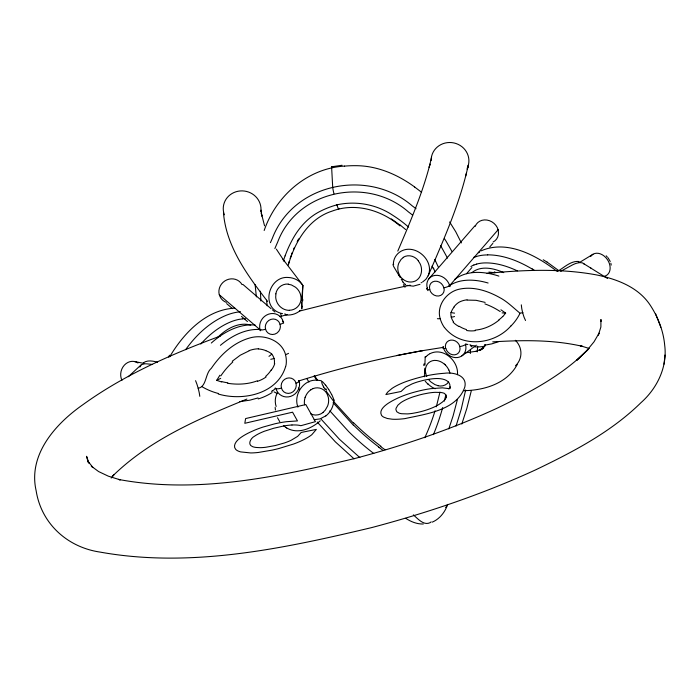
<?xml version="1.0" encoding="UTF-8"?>
<svg xmlns="http://www.w3.org/2000/svg" width="700" height="700" viewBox="0 0 700 700"><rect width="100%" height="100%" fill="white"/><g stroke="black" fill="none" stroke-linecap="round" stroke-linejoin="round"><path stroke-width="1.05" d="M301.56 305.078L301.613 302.339M424.918 363.738L425.224 356.703L425.355 357.315M424.909 364L424.882 365.207M457.476 374.71C458.745 360.885 443.161 346.824 429.844 353.745M424.795 368.252L424.707 370.659M301.665 300.562L302.89 285.373L302.269 298.751M424.681 371.14L424.55 373.59M470.321 353.535L470.496 350.324M424.48 374.675L424.34 376.775M477.225 351.908L477.671 346.185M424.961 373.039L424.874 373.931M220.281 336.07C172.244 353.85 124.6 374.526 82.897 404.696C55.458 423.824 27.877 454.72 36.137 490.7C41.265 523.521 67.279 547.286 100.082 552.09C190.768 568.426 283.456 548.608 371.717 527.581C427.7 512.75 482.773 494.095 535.456 469.936C573.003 451.929 610.82 432.233 640.824 402.815C657.029 388.483 667.555 367.124 664.694 345.24C663.416 330.916 657.983 316.89 650.072 304.964C638.094 286.921 616.525 278.967 596.155 274.846C560.175 268.24 523.259 269.929 487.034 273.394M664.055 364.149L665 355.049M275.914 293.86L275.704 297.062A14.805 14.044 -44.7 0 0 276.561 301.219L277.025 302.321A15.619 14.814 -44.2 0 0 280.586 307.029L281.514 307.755A13.834 13.125 -38.8 0 0 289.38 310.354M465.666 389.926L461.177 409.412L456.041 426.09M139.886 367.062L141.409 364.648L144.629 363.825A92.951 43.61 66 0 1 146.974 363.851L152.232 364.411M439.967 392.123L437.098 403.707A243.731 232.111 11.7 0 1 436.231 406.84M445.865 394.599L444.36 401.091M471.336 390.661L466.856 408.363L461.808 424.043M457.424 399.473L453.084 415.94L448.805 428.89M431.559 157.351L429.188 167.361L429.993 164.028C422.249 194.058 409.911 222.653 397.793 251.108M422.537 282.039L425.854 279.335L428.164 275.783C443.485 240.021 459.69 204.181 468.09 165.996L467.276 169.391L468.352 164.99M465.675 176.19L466.48 172.847M285.626 366.555C277.428 394.039 242.891 401.301 218.278 394.021M288.356 264.303L289.223 261.354M283.316 260.96L285.066 255.868M288.304 265.125C294.709 242.305 308.219 218.732 332.132 211.102C355.434 202.361 381.605 210.123 399.971 225.899M290.168 258.422L291.191 255.509M305.069 397.556L305.489 396.401M198.205 388.273C206.832 386.627 205.013 373.424 211.33 368.314C220.78 354.331 234.255 341.889 250.968 337.654C264.285 334.276 281.706 340.322 285.539 354.629A6.291 1.75 -15.1 0 0 288.54 353.334M264.171 230.493C275.984 195.982 307.387 168.289 344.575 166.084M428.164 275.783C434.779 260.575 415.398 243.276 400.995 251.256A20.589 17.377 29.8 0 0 393.348 264.329M447.055 506.082C444.316 513.004 439.215 519.155 432.285 522.139M168.525 357.053L169.496 355.233M298.121 240.152L298.874 238.796M169.645 356.86C183.418 333.524 205.949 309.558 234.745 308.175M221.725 382.007L216.711 380.345L219.896 375.209M485.1 344.776L482.808 348.346L485.109 345.398L480.62 350.017L483.429 347.681L479.596 350.219L482.676 348.582L475.484 351.505M517.212 364.578C506.817 383.775 483.884 390.477 463.426 390.679M185.64 349.641C195.641 335.738 208.477 323.321 224.21 316.164A59.605 52.062 -74.6 0 1 237.554 312.121L239.531 311.929M500.929 309.803L505.671 313.101L502.775 316.601M111.178 478.048L113.881 474.749L112.394 476.28C149.739 439.547 199.133 418.6 246.907 399.07M586.582 350.875L587.983 349.519L576.782 360.29L586.582 350.875L594.029 341.801L599.06 333.139L598.343 335.134L600.88 327.014L600.933 319.471L601.072 321.501M301.385 306.828L301.98 306.092L301.779 308.98L301.56 306.005M425.364 357.411L425.941 356.746M474.845 225.855L428.925 278.731M427.98 290.666A12.591 10.78 42.5 0 1 427.105 288.391L427.525 287.963M498.032 229.854L449.706 285.539A4.716 1.321 -15.1 0 1 443.713 287.726M466.567 273.683L471.905 267.531M489.755 246.969L492.852 243.39M200.751 344.05C208.67 335.335 217.928 327.591 228.734 322.735A55.589 48.422 -74.1 0 1 238.954 319.384L242.358 318.929M510.93 325.92C494.874 344.321 463.032 348.303 445.944 329.245A20.562 17.736 44.5 0 1 444.483 327.486M426.099 356.589L427.376 355.399M217.446 337.627C225.943 329.079 238.324 321.641 250.775 325.062M587.983 349.519C562.441 375.34 529.742 392.411 497.376 408.082C451.509 429.293 403.498 445.585 354.681 458.535C277.926 476.77 197.19 494.252 118.388 479.404L120.26 479.867L108.316 476.157L98.621 471.564L91.28 466.148L92.951 467.521L88.069 461.344L88.979 463.164L86.555 456.286L88.235 462.508M128.319 376.723L140.822 365.12M211.304 343.035C223.169 332.439 238.674 323.645 255.089 325.019M322.971 412.431L325.246 410.165L327.618 405.991A15.934 15.269 -28.8 0 0 328.309 397.329L327.346 394.529A13.44 12.88 -30.7 0 0 325.141 391.248L323.461 389.795A11.174 10.797 -39.9 0 0 313.084 388.579M232.225 361.252L240.275 355.197L249.226 350.796M220.421 345.328C231.569 335.93 245.858 328.3 260.855 329.56M471.975 272.571C481.058 265.195 494.025 268.284 503.755 272.65M498.986 320.136C492.24 325.631 483.954 329.411 475.23 330.111M300.422 310.345C296.467 313.889 291.007 315.525 285.749 314.93M427.551 355.259L429.441 353.964M320.25 420.787C311.316 428.873 297.185 434.805 286.02 427.516M454.755 279.361C467.285 269.824 484.767 271.434 498.89 276.106M478.327 252.761L478.94 252.297M325.754 415.887L320.075 418.889L314.116 419.703M403.314 257.495L401.091 259.394L398.79 263.148A15.934 14.525 34.9 0 0 398.142 271.469L399.114 274.295A13.44 12.197 35.3 0 0 401.328 277.69L402.955 279.317M461.877 355.88L476.376 345.179M442.934 346.885A12.591 10.964 47.5 0 0 443.021 347.252L443.476 346.955M448.604 286.169C460.049 278.197 475.352 279.23 488.119 283.027M479.255 252.079L479.885 251.641M271.477 391.379L272.326 390.784M557.401 271.39C564.183 267.68 570.719 260.558 579.101 261.494M450.327 387.783L448.403 388.815M579.023 262.745L592.996 254.266M310.887 389.76L313.101 388.623M220.701 378.359L216.711 380.345M560.691 271.303L572.81 264.74A92.951 61.731 89.8 0 1 575.785 263.48L579.337 262.544L582.426 262.868L607.521 278.486M143.404 362.775C147.56 359.809 152.985 361.043 157.57 362.162M481.198 250.819C506.975 239.444 536.349 255.386 556.622 271.066M421.111 282.783L421.601 282.546M420.009 284.314L413.227 286.16L407.024 285.399M474.346 257.285L475.921 256.69M473.944 265.037L476.7 264.084M498.68 341.635L491.864 343.858L484.452 345.24M257.346 380.817C247.914 384.361 237.545 384.825 227.649 383.285M258.037 397.933L249.821 400.181L239.68 401.625M298.27 381.124C338.957 368.314 380.494 358.199 422.485 350.656L396.83 355.521M279.877 316.68L287.14 314.598M336.709 204.881C355.959 200.559 376.609 204.365 392.954 215.399A127.418 121.389 9.4 0 1 403.567 222.915L408.634 227.062M299.6 311.045L357.14 296.625L410.183 285.189M475.808 351.33L465.491 352.826M522.935 312.699C521.894 312.874 520.835 312.979 519.785 313.005C513.415 307.86 507.176 301.438 499.59 297.517C487.27 290.614 472.465 285.924 458.36 289.406C446.101 292.486 436.345 305.979 440.186 318.64A27.484 23.957 43.8 0 0 444.404 327.539M421.942 350.761L443.257 347.375M331.835 166.749L342.081 165.261M467.11 300.09L476.123 300.309L485.135 302.4M492.713 341.863C522.576 340.069 552.965 339.553 582.295 346.308L580.335 345.721L589.286 348.512M289.389 310.266L291.83 309.986A11.174 10.518 -33.7 0 0 300.029 303.249L300.755 301.105A13.44 12.854 -30.3 0 0 301 297.124L300.405 294.21A15.934 15.269 -28.8 0 0 295.479 287.201L291.384 284.926L288.304 284.261M505.601 313.101L502.058 312.882M487.716 254.844C503.536 254.888 518.7 261.056 532.122 269.01M488.854 272.099L494.918 272.729M423.29 524.02C416.999 524.169 410.935 521.771 405.773 518.332M284.672 313.95L285.259 313.985M470.785 345.459L474.451 345.835M469.831 344.82L470.785 344.995M134.505 361.533L143.894 363.379M282.59 313.67L280.884 313.25M437.973 385.665L434.963 384.632L430.92 381.955A15.934 14.525 34.9 0 1 428.671 379.584M280.219 313.04C260.356 306.871 268.949 275.73 288.321 277.48A20.589 18.672 -34.2 0 1 302.846 285.425M517.344 270.839C507.474 266.297 496.816 262.859 485.852 262.902A55.589 41.248 56.1 0 0 476.683 264.058M298.988 380.581L299.259 380.713A4.716 1.312 -15 0 1 296.004 383.241A7.849 7.35 -54.8 0 1 290.649 393.024A7.849 7.35 -54.8 0 1 281.453 388.071A7.796 7.376 -46.5 0 1 286.703 378.297A7.796 7.376 -46.5 0 1 296.065 383.224M275.065 388.132L275.887 388.544A4.716 1.312 -15 0 0 281.601 388.019M274.041 391.886L277.445 393.61M547.094 262.115L558.609 270.506M543.253 259.779L547.479 262.351M414.724 187.049C397.504 174.352 376.74 165.524 355.075 165.681A104.414 99.111 8.7 0 0 344.575 166.119M380.678 446.6L385.009 449.75M283.579 425.731L286.711 428.006M378.761 447.248L382.874 450.275M400.172 225.006L405.668 229.565M359.861 457.599L339.509 439.329L321.195 419.248M583.371 263.392L584.229 264.18M354.025 458.815L335.344 441.84L317.214 422.03M242.839 284.375L271.084 308.691M272.361 309.794L274.925 311.999M282.424 321.064L283.342 321.851A12.591 11.76 -48.5 0 1 283.631 323.12M242.051 284.629A12.6 11.874 -38.8 0 0 226.695 279.947A12.6 11.874 -38.8 0 0 219.275 294.735L259.971 329.7A4.716 1.312 -15.2 0 0 265.685 329.158M226.642 303.616L232.505 308.656M241.491 316.391L247.468 321.545M444.447 364.061L445.358 364.91M428.312 384.554L425.215 381.264M413.35 514.876C417.751 518.586 423.684 525.892 430.115 522.664A351.986 42.674 76.9 0 0 431.156 521.832M353.29 423.071L333.41 401.249M353.377 425.224L333.104 402.649M606.165 255.797L607.311 257.092M329.831 410.839L348.591 431.515A249.349 237.545 9.4 0 0 373.791 453.495M302.295 284.533L282.993 259.289M325.631 385.158L328.764 389.48M267.479 301.368C247.494 275.328 226.38 246.864 223.475 213.01M418.224 260.741L419.965 263.489A14.805 13.037 42.2 0 1 421.321 267.531L421.47 268.704A15.619 13.764 41.9 0 1 420.858 274.365L420.481 275.415A13.834 12.276 38.6 0 1 415.301 281.041L413.105 281.759A11.174 9.888 34.1 0 1 402.99 279.274M608.029 257.74L610.242 261.476M449.627 221.952L455.744 231.752L461.379 242.918M317.59 380.266L314.589 375.804M284.594 261.642L276.369 249.156M403.235 282.345L405.3 284.865L405.615 284.191M316.82 380.293L314.064 375.979M402.71 281.531L401.231 279.16M326.174 391.204L332.973 400.409A5.25 1.12 58.4 0 0 333.401 400.75A4.174 0.866 57.7 0 0 333.856 399.822M298.384 387.984L299.53 389.786M308.963 382.06L306.757 378.499M398.93 275.406L393.767 266.717A5.25 1.032 58.1 0 1 393.461 265.983A4.174 0.866 57.7 0 1 393.365 264.303M398.956 275.459L400.286 277.611M440.598 245.604L447.519 258.09M325.229 389.681L323.767 387.196M279.781 421.733L277.489 417.716M525.543 320.504L524.142 317.415A43.899 29.155 89.8 0 1 521.754 308.516L521.308 304.85M452.008 251.554L446.058 241.15A118.414 112.7 8.6 0 0 444.386 238.639M323.26 386.26C319.734 380.45 324.433 380.966 317.739 380.266C303.87 378.586 293.002 394.529 297.938 407.155M331.774 394.73L332.159 395.509A15.811 2.975 58.9 0 1 333.804 399.761A20.589 20.16 -57.7 0 1 325.815 415.975M435.496 261.004L438.454 267.374M432.066 266.088L433.352 268.809M195.571 380.66L196.901 384.125A43.899 20.598 66 0 1 199.29 393.006L199.798 396.314M433.475 268.03L435.041 271.924M448.866 369.985L449.321 371.123A14.805 13.037 42.2 0 1 449.925 373.161M655.515 313.547L660.844 327.294M264.556 225.82L261.275 212.984L261.826 216.116L261.1 210.149M610.855 263.244L611.222 265.099M304.579 404.801L304.412 403.602A15.619 14.823 -44.4 0 1 305.104 397.565M256.375 296.905L255.115 284.664M275.144 407.374L275.459 410.043M267.155 305.795L266.595 300.195M260.899 301L260.374 291.209M270.76 359.293A6.3 1.759 -15.1 0 0 274.085 358.435A14.525 13.598 -54.6 0 1 274.365 363.519M274.024 358.461A14.525 13.58 -55.8 0 0 271.793 354.06A18.664 17.412 -72.2 0 0 265.869 350.752M274.733 363.632A18.664 17.404 -55.6 0 1 271.267 370.151M271.136 370.046A26.338 23.686 -57.1 0 1 265.72 376.32M266.096 376.976A31.465 28.14 -56.4 0 1 257.451 381.325M227.789 382.804A71.654 60.288 -50.4 0 1 221.865 381.64M220.798 375.9A76.204 71.312 -86.7 0 1 232.811 361.996M249.165 350.604A31.465 29.864 -89 0 1 258.309 348.801M258.317 348.959A26.338 24.596 -69.8 0 1 265.895 350.656M271.74 354.095A6.291 2.188 -43.1 0 1 268.957 356.326M218.47 393.505A85.697 71.978 -55.8 0 1 202.169 386.785M285.504 354.637A27.484 25.97 -48.3 0 1 286.169 364.35A20.562 19.329 -50.4 0 1 285.644 366.555M275.52 388.43A45.474 40.731 -54.5 0 1 272.449 390.959M272.099 392.578A52.692 46.506 -53.3 0 1 258.195 398.939M299.189 380.739A12.574 11.848 -57.8 0 1 290.736 396.358A12.574 11.848 -57.8 0 1 275.931 388.526M275.844 388.561A12.591 11.935 -53.5 0 1 275.748 388.185M454.545 316.523A6.3 1.759 -15.1 0 1 451.246 317.205A14.525 12.338 47.2 0 1 450.966 312.366A6.291 2.826 11.5 0 0 454.571 313.127M453.486 321.834A14.525 12.381 46.6 0 1 451.273 317.205M459.13 326.541A18.664 15.794 46.9 0 1 453.136 322.21M466.532 329.586A26.338 21.061 45.3 0 1 459.226 326.279M475.423 330.627A31.465 24.981 44.5 0 1 466.594 330.496M502.688 316.531A71.654 52.867 37.4 0 1 498.785 319.935M484.899 303.887A76.204 63.009 66.7 0 1 500.194 311.553M467.066 299.828A31.465 26.661 68.6 0 0 459.121 302.172A26.338 21.971 56 0 0 453.976 306.889M451.15 312.454A18.664 15.514 57.5 0 1 454.151 307.072M519.916 313.495A85.697 62.265 41.4 0 1 510.965 325.955M440.204 318.623A6.291 1.75 -15.2 0 1 437.395 318.692M467.906 344.575A45.474 36.321 43.2 0 1 466.174 344.076M484.864 346.229A52.692 41.291 41.6 0 1 474.845 346.902M471.957 346.684A52.692 41.291 41.6 0 1 470.977 346.579M590.695 256.498A12.556 9.319 56.1 0 1 607.355 259.525A12.556 9.319 56.1 0 1 604.293 276.316M590.826 268.074A12.556 9.319 56.1 0 1 590.572 267.523M380.949 446.259A256.9 245.061 7.6 0 1 353.596 422.783M331.721 166.854A6.3 0.761 76.8 0 0 331.66 167.912L332.684 186.926A6.291 0.752 76.9 0 0 333.979 193.742M331.966 166.801A6.3 0.761 76.8 0 1 332.15 167.029M414.697 187.093A171.5 163.476 8.4 0 1 421.592 192.351M270.445 242.638A163.607 155.697 10.1 0 1 272.265 238.534C293.23 182.998 368.567 168.044 412.3 205.931A165.795 158.025 8.3 0 1 416.027 208.722M274.873 248.605A155.496 148.129 9.4 0 1 277.576 242.34C296.957 190.076 367.57 176.006 408.398 211.89A156.476 149.074 9.4 0 1 412.624 215.145M338.555 208.985A6.3 0.787 76.7 0 1 336.954 204.838M338.914 208.355A6.3 0.787 76.7 0 1 338.817 208.985M434.683 259.446A107.695 102.594 9.4 0 1 435.479 261.012M442.68 407.531A250.74 238.875 9.4 0 1 433.405 434.648M391.265 218.916A120.418 114.214 11.6 0 1 399.989 225.216M435.059 410.786A243.731 232.111 11.7 0 1 424.812 437.727M378.892 447.09A243.39 232.068 8.4 0 1 353.535 425.084M291.498 254.529A124.941 119.245 10.1 0 1 292.224 252.604M293.527 249.401A124.941 119.245 10.1 0 1 294.219 247.826M297.194 241.605A124.941 119.245 10.1 0 1 297.99 240.082M281.199 316.085A191.354 182.298 9.4 0 1 280.735 313.88M285.101 255.876A129.395 123.27 9.4 0 1 293.134 238.359C299.565 226.852 308.91 216.729 320.915 210.963A84.394 80.395 9.4 0 1 336.717 204.899M447.598 504.42A18.839 18.191 14 0 1 445.646 507.579M121.957 380.354A12.556 10.938 -74.1 0 1 124.372 365.12A12.556 10.938 -74.1 0 1 137.97 362.994M242.358 318.789A42.77 37.258 -74.1 0 1 245.604 318.771M239.531 311.719A49.429 43.129 -74.5 0 1 240.529 311.684M283.342 321.851A4.716 1.312 -15.3 0 1 280.096 324.398A7.796 7.376 -46.5 0 1 274.89 334.11A7.796 7.376 -46.5 0 1 265.536 329.21A7.849 7.35 -54.8 0 1 270.874 319.384A7.849 7.35 -54.8 0 1 280.079 324.398M260.269 330.785A12.591 11.76 -48.5 0 1 259.928 329.709M260.015 329.683A12.574 11.664 -52.6 0 1 268.642 314.142A12.574 11.664 -52.6 0 1 283.273 321.877M226.38 302.409A12.626 11.874 -42.1 0 1 219.327 294.717M445.716 348.399A4.716 1.312 -15.2 0 1 443.074 347.244M445.611 348.416A7.796 6.834 43 0 1 450.809 340.104A7.796 6.834 43 0 1 459.839 346.57M459.742 346.57A7.849 6.685 46.7 0 1 454.825 354.821A7.849 6.685 46.7 0 1 445.804 348.39M465.614 344.006A12.591 10.964 47.5 0 1 465.71 344.374M465.535 344.4A12.574 10.78 49.3 0 1 457.476 357.551A12.574 10.78 49.3 0 1 443.223 347.226M465.623 344.391A4.716 1.312 -15.2 0 1 459.629 346.588M427.158 288.382A4.716 1.321 -15 0 0 429.8 289.555A7.849 6.685 46.7 0 1 434.787 281.234A7.849 6.685 46.7 0 1 443.826 287.717M443.922 287.7A7.796 6.834 43 0 1 438.734 295.986A7.796 6.834 43 0 1 429.695 289.564M449.802 285.53A12.591 10.78 42.5 0 1 450.056 286.632M427.306 288.365A12.574 10.605 44.5 0 1 435.111 275.398A12.574 10.605 44.5 0 1 449.619 285.556M498.05 229.854A12.626 11.016 39.3 0 1 493.097 242.025M475.177 226.38A12.6 11.086 37.6 0 1 486.946 220.045A12.6 11.086 37.6 0 1 498.164 229.836M494.296 271.924A45.964 34.116 56.1 0 1 494.944 272.02M470.916 266.56A42.77 31.736 56.1 0 1 473.874 264.915M473.489 257.486A49.429 36.759 56.4 0 1 474.25 257.11M475.904 256.646A59.605 44.398 56.5 0 1 487.742 254.94M532.166 268.861A101.579 75.679 56.5 0 1 534.258 270.2M393.4 264.364A15.811 3.421 59.3 0 1 393.706 264.425M403.287 282.555A11.305 1.68 61 0 1 402.745 281.715M405.02 287.271A47.39 2.258 59.1 0 1 403.401 284.681M403.2 257.338A11.428 10.351 43.1 0 1 418.311 260.68M431.148 160.431A18.9 18.008 9.4 0 1 453.976 142.957A18.9 18.008 9.4 0 1 467.18 168.324M301.858 307.108A30.021 1.137 -86.9 0 1 302.155 299.32M301.63 305.646A11.305 0.954 -87.4 0 1 301.63 304.762M302.689 300.939A47.39 8.654 -85 0 1 302.759 299.329M275.817 293.851A11.428 11.016 -40.8 0 1 288.33 284.06M224.385 214.821A18.9 18.008 9.4 0 1 240.161 190.951A18.9 18.008 9.4 0 1 260.811 211.741M425.311 369.81A9.126 0.63 -85.7 0 1 424.996 373.389M423.859 364.07A47.39 4.979 89.7 0 1 423.824 365.558M445.322 364.954A15.619 13.773 42.1 0 1 448.814 370.002M444.369 364.158A13.834 12.39 41.5 0 0 436.756 360.509L434.376 360.404A11.174 10.167 43.2 0 0 426.361 365.855L425.679 367.859A13.44 12.224 36 0 0 425.477 371.691L426.064 374.579A15.934 14.525 34.9 0 0 426.764 376.46M448.604 381.999A11.428 10.106 35.3 0 1 437.964 385.761M435.137 388.762A20.589 18.865 55.8 0 1 427.621 383.521M515.331 340.287A18.9 18.008 9.4 0 1 515.489 365.785M484.242 346.684A18.9 18.008 9.4 0 1 484.934 345.056M291.97 424.996A28.761 8.015 -15.1 0 1 300.877 425.705L315.446 421.645L305.812 404.556L245.604 418.565L244.816 423.299L292.574 412.186L297.465 420.919L286.475 421.697A37.59 10.482 -15.1 0 0 274.741 423.832L263.34 426.974A35.866 10.001 -15.1 0 0 254.782 430.106L250.066 432.206A42.971 11.979 -15.1 0 0 245.691 434.464L244.361 435.225A39.034 10.885 -15.1 0 0 238.98 438.961C236.057 441.227 232.636 445.935 235.707 449.383A46.305 12.915 -15.1 0 0 240.713 451.911L250.757 452.944A38.01 10.596 -15.1 0 0 258.414 452.454L272.134 450.117A57.837 16.126 -15.1 0 0 278.819 448.534L293.606 444.019A36.82 10.264 -15.1 0 0 302.82 440.134A38.413 10.71 -15.1 0 0 305.48 438.769A36.575 10.203 -15.1 0 0 311.806 434.709L316.365 429.389L301.192 432.46L297.666 436.354L291.078 440.309A22.645 6.309 -15.1 0 1 284.375 442.977L275.293 445.541L265.746 447.274A24.728 6.895 -15.1 0 1 260.059 447.668L256.174 447.466A28.306 7.893 -15.1 0 1 252.473 446.591C246.977 444.535 250.941 437.841 254.651 436.144A24.946 6.956 -15.1 0 1 259 433.606A23.573 6.571 -15.1 0 1 264.451 431.217L273.77 428.234L283.99 425.933A24.955 6.956 -15.1 0 1 291.988 424.988M446.285 397.066A38.692 10.789 -15.1 0 0 446.39 395.859L444.631 393.523A25.2 7.026 -15.1 0 0 440.79 392.481L435.199 392.324A24.456 6.816 -15.1 0 0 428.575 393.033L423.596 393.977A31.885 8.89 -15.1 0 0 419.562 394.94L413.306 396.795A22.715 6.335 -15.1 0 0 406.779 399.359L405.799 399.822A24.955 6.956 -15.1 0 0 403.043 401.275A24.281 6.772 -15.1 0 0 400.706 402.745L397.845 405.221L396.113 408.223A50.619 14.114 -15.1 0 0 395.938 409.719L396.777 411.749L399.035 413.114A25.646 7.149 -15.1 0 0 401.861 413.735L407.312 413.901A21.936 6.116 -15.1 0 0 412.659 413.341L417.463 412.44A25.506 7.114 -15.1 0 0 432.136 407.916A25.034 6.982 -15.1 0 0 438.918 404.495L442.129 402.273A36.654 10.22 -15.1 0 0 446.303 397.058M276.15 406.473A18.9 18.008 9.4 0 1 277.41 392.7M322.49 381.675A30.021 4.06 58.2 0 1 325.736 385.394M305.567 396.428A13.834 13.239 -41 0 1 310.896 389.777M323.041 412.527A11.428 10.763 -35.2 0 1 310.599 413.787M328.755 389.602A9.126 1.479 59.3 0 1 331.66 394.625M323.811 387.135A11.305 2.643 62.3 0 1 323.321 386.225M326.655 390.101A47.39 15.899 63.4 0 1 325.762 388.658M450.021 386.689L449.873 388.736L442.374 387.835L430.815 388.675A37.66 10.5 -15.1 0 0 422.328 390.189C410.375 392.849 398.475 396.699 388.115 403.349C384.527 405.799 378.822 410.375 381.491 415.257A48.904 13.633 -15.1 0 0 383.714 417.139L387.328 418.495L392.096 419.195A36.453 10.167 -15.1 0 0 398.011 419.23A37.572 10.474 -15.1 0 0 404.871 418.618C425.863 413.954 456.855 410.445 464.817 387.047C467.6 375.349 453.355 371.963 444.57 373.266C431.602 374.115 418.81 377.151 406.551 381.395A32.734 9.126 -15.1 0 0 398.422 384.799A32.629 9.1 -15.1 0 0 392.017 388.412L387.66 392.088L385.884 394.564L401.056 391.484L405.685 387.179L411.985 383.959A20.519 5.723 -15.1 0 1 417.926 381.841L422.293 380.642A26.6 7.42 -15.1 0 1 425.259 379.96A24.124 6.729 -15.1 0 1 436.634 378.516C441.919 378.438 450.293 379.767 450.021 386.689"/></g></svg>
